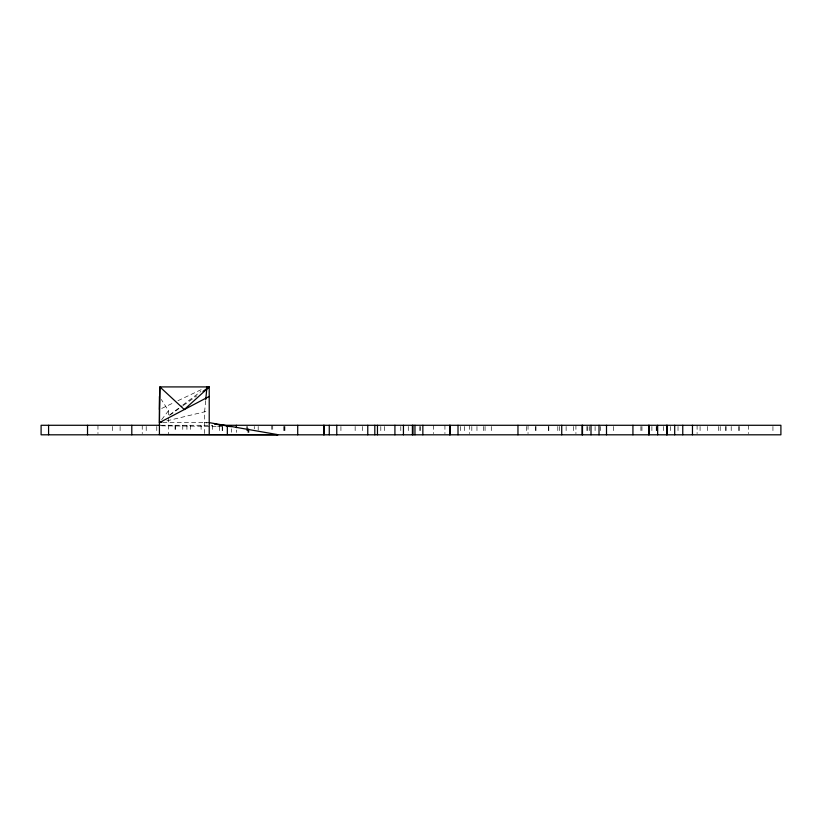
<?xml version="1.0" encoding="UTF-8"?>
<svg xmlns="http://www.w3.org/2000/svg" width="822" height="822" viewBox="0 0 822 822"><rect width="100%" height="100%" fill="white"/><g stroke="black" fill="none" stroke-linecap="round" stroke-linejoin="round"><path stroke-width="0.62" stroke-dasharray="4.11 3.08" d="M205.644 400.704L204.699 410.723L204.699 434.53M161.677 419.652L168.469 410.723L161.348 399.502M169.527 415.028L181.672 405.914M182.679 405.154L200.887 391.478M169.784 415.192L182.237 406.263M183.275 405.513L196.766 395.844M161.729 408.431L173.329 402.914M177.963 400.704L203.476 388.57M166.887 420.843L207.976 411.021M162.807 422.631L209.22 422.631M160.835 425.282L212.292 425.282M161.677 425.827L216.371 426.382M217.635 426.392L222.68 426.443M204.699 422.631L207.134 422.981M772.937 426.474L772.937 433.615M748.441 425.282L748.441 433.615M739.533 426.474L739.533 433.615M738.485 426.474L738.485 433.615M731.21 426.474L731.21 433.615M726.032 426.474L726.032 433.615M725.785 426.474L725.785 433.615M720.206 426.474L720.206 433.615M718.551 426.474L718.551 433.615M707.557 426.474L707.557 433.615M700.077 426.474L700.077 433.615M697.097 425.282L697.097 433.615M678.016 426.474L678.016 433.615M670.536 426.474L670.536 433.615M663.631 426.474L663.631 433.615M656.367 426.474L656.367 433.615M656.223 426.474L656.223 433.615M651.897 426.474L651.897 433.615M641.941 426.474L641.941 433.615M640.913 426.474L640.913 433.615M613.438 426.474L613.438 433.615M600.563 426.474L600.563 433.615M595.097 426.474L595.097 433.615M589.569 426.474L589.569 433.615M587.792 426.474L587.792 433.615M586.918 426.474L586.918 433.615M575.924 425.282L575.924 433.615M573.561 426.474L573.561 433.615M566.132 426.474L566.132 433.615M559.515 426.474L559.515 433.615M557.799 426.474L557.799 433.615M548.819 426.474L548.819 433.615M548.377 426.474L548.377 433.615M535.985 426.474L535.985 433.615M535.317 426.474L535.317 433.615M528.032 425.282L528.032 433.615M526.45 426.474L526.45 433.615M491.289 426.474L491.289 433.615M485.062 426.474L485.062 433.615M483.408 426.474L483.408 433.615M476.966 426.474L476.966 433.615M471.818 426.474L471.818 433.615M469.393 425.282L469.393 433.615M464.338 426.474L464.338 433.615M460.382 426.474L460.382 433.615M444.928 425.282L444.928 433.615M433.389 425.282L433.389 433.615M420.484 426.474L420.484 433.615M419.795 426.474L419.795 433.615M408.277 426.474L408.277 433.615M400.797 426.474L400.797 433.615M384.49 426.474L384.49 433.615M380.802 426.474L380.802 433.615M362.461 426.474L362.461 433.615M355.155 426.474L355.155 433.615M340.925 426.474L340.925 433.615M284.926 426.474L284.926 433.615M284.576 426.474L284.576 433.615M283.775 426.474L283.775 433.615M272.729 425.282L272.729 431.231M271.763 425.282L271.763 431.231M258.19 426.474L258.19 430.05M254.275 426.474L254.275 428.858M248.932 428.858L248.932 432.423M248.491 428.858L248.491 432.423M247.884 428.858L247.884 432.423M247.278 426.474L247.278 432.423M246.795 426.474L246.795 432.423M236.387 430.05L236.387 432.423M231.496 428.817L231.496 432.249M222.639 426.474L222.639 432.423M222.197 426.474L222.197 432.423M219.32 426.474L219.32 432.423M212.508 425.282L212.508 432.423M201.061 425.282L201.154 432.423M190.488 425.282L190.488 432.423M186.923 425.282L186.923 432.423M182.761 425.282L182.761 432.423M175.271 425.282L175.271 432.423M175.096 425.282L175.096 432.423M168.469 410.723L168.469 416.682M168.469 417.864L168.469 434.53M156.786 426.474L156.786 433.615M146.213 426.474L146.213 433.615M142.237 425.282L142.237 433.615M120.104 426.474L120.104 433.615M112.614 426.474L112.614 433.615M97.962 425.282L97.962 433.615"/><path stroke-width="1.23" d="M161.903 422.035L159.417 422.631L159.879 386.915L209.22 386.915L209.22 434.53M159.417 409.531L159.879 386.915L184.313 409.531L209.22 386.915L202.993 391.385M205.767 399.451L206.959 386.915M159.417 422.631L209.22 396.44M160.167 425.282L41.1 425.282L41.1 434.807L780.9 434.807L780.9 425.282L219.32 425.282M276.377 434.53L277.148 434.807L159.417 434.53L159.417 396.44M228.978 426.505L231.496 426.536L214.439 424.049M209.22 422.631L277.148 434.53M276.829 434.807L277.6 434.807M692.473 425.282L692.473 434.807M682.763 425.282L682.763 434.807M674.698 425.282L674.698 434.807M667.207 425.282L667.207 434.807M666.621 425.282L666.621 434.807M657.651 425.282L657.651 434.807M649.133 425.282L649.133 434.807M648.733 425.282L648.733 434.807M632.93 425.282L632.93 434.807M606.502 425.282L606.502 434.807M599.012 425.282L599.012 434.807M591.008 425.282L591.008 434.807M582.49 425.282L582.49 434.807M582.089 425.282L582.089 434.807M561.734 425.282L561.734 434.807M517.963 425.282L517.963 434.807M458.008 425.282L458.008 434.807M450.127 425.282L450.127 434.807M449.696 425.282L449.696 434.807M422.857 425.282L422.857 434.807M414.966 425.282L414.966 434.807M412.993 425.282L412.993 434.807M412.408 425.282L412.408 434.807M403.438 425.282L403.438 434.807M394.92 425.282L394.92 434.807M377.462 425.282L377.462 434.807M374.811 425.282L374.811 434.807M367.763 425.282L367.763 434.807M336.763 425.282L336.763 434.807M329.273 425.282L329.273 434.807M324.187 425.282L324.187 434.807M323.632 425.282L323.632 434.807M297.708 425.282L297.708 434.807M236.387 425.282L236.387 427.666M227.334 425.806L227.334 434.53M131.797 425.282L131.797 434.807M87.522 425.282L87.522 434.807M48.58 425.282L48.58 434.807M276.757 434.53L277.6 435.085L276.757 434.53"/></g></svg>
